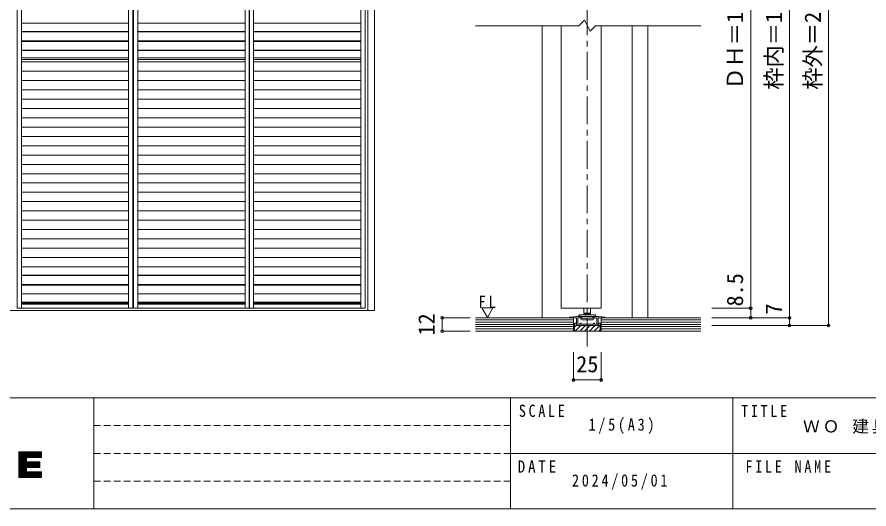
# Model space of a CAD drawing. Units: millimetres on the paper, with parts at other scales. Extents: x -197 to 281, y -138 to 137.
# Drawn here: x -71 to 82.3, y -138 to -49.5 of the extents above; entities that cross this region are included whole.
import ezdxf
from ezdxf.enums import TextEntityAlignment as Align

# ---------------------------------------------------------------- set-up
doc = ezdxf.new("R2010")
doc.units = ezdxf.units.MM
doc.header["$PDMODE"] = 32
doc.header["$PDSIZE"] = 0.5
doc.linetypes.add('CHAIN1', pattern=[8, 5, -1, 1, -1])
doc.linetypes.add('DASHED1', pattern=[1.8, 1.2, -0.6])
for name, color, linetype, lineweight in [('0-0_補助線', 7, 'Continuous', 9), ('0-1_通り芯', 4, 'CHAIN1', 9), ('0-3_仕上げ', 2, 'Continuous', 9), ('0-4_枠', 3, 'Continuous', 9), ('0-6_扉', 2, 'Continuous', 9), ('0-7_金物', 7, 'Continuous', 9), ('0-A_文字', 7, 'Continuous', 9), ('0-B_寸法', 7, 'Continuous', 9), ('0-C_ハッチ', 4, 'DASHED1', 9), ('4-4_枠', 7, 'Continuous', 9), ('F-0_補助線', 7, 'Continuous', 9), ('F-1_枠', 7, 'Continuous', 9)]:
    doc.layers.add(name, color=color, linetype=linetype, lineweight=lineweight)
doc.layers.add('F-A_文字', color=7, linetype='Continuous')
doc.styles.add('ＭＳ ゴシック', font='')
doc.styles.get('ＭＳ ゴシック').set_extended_font_data('MS Gothic')

msp = doc.modelspace()

# ---------------------------------------------------------------- linework, layer by layer
at = {"layer": '0-0_補助線'}
for p, q in [((30.997, -101.9), (30.997, -102.795)), ((32.197, -102.795), (32.197, -101.9)), ((30.097, -103.339), (30.097, -103.199)), ((30.097, -103.339), (30.271, -103.339)), ((30.197, -103.099), (32.197, -103.099)), ((30.271, -103.339), (30.561, -103.385)), ((30.561, -103.385), (30.587, -103.389)), ((30.587, -103.619), (30.587, -103.389)), ((30.587, -103.391), (32.607, -103.391)), ((30.587, -103.659), (32.607, -103.659)), ((30.597, -103.959), (32.597, -103.959)), ((30.997, -102.795), (32.197, -102.795)), ((31.247, -102.839), (30.997, -102.795)), ((31.097, -102.899), (30.997, -102.999)), ((30.997, -103.099), (30.997, -102.999)), ((32.197, -102.999), (30.997, -102.999)), ((31.097, -102.899), (32.097, -102.899)), ((31.247, -102.839), (31.947, -102.839)), ((31.247, -102.839), (31.247, -102.899)), ((31.947, -102.839), (32.197, -102.795)), ((31.947, -102.839), (31.947, -102.899)), ((32.197, -102.999), (32.097, -102.899)), ((32.197, -102.999), (32.197, -103.099)), ((32.197, -103.099), (32.997, -103.099)), ((32.607, -103.389), (32.923, -103.339)), ((32.607, -103.389), (32.607, -103.619)), ((32.923, -103.339), (33.097, -103.339)), ((33.097, -103.199), (33.097, -103.339))]:
    msp.add_line(p, q, dxfattribs=at)
for points in [[(30.437, -103.799), (30.437, -103.659), (30.547, -103.659)], [(30.547, -103.659), (30.587, -103.659), (30.587, -103.619)], [(32.607, -103.619), (32.607, -103.659), (32.647, -103.659)], [(32.647, -103.659), (32.757, -103.659), (32.757, -103.799)]]:
    msp.add_lwpolyline(points, dxfattribs=at)
for centre, radius, start, end in [((30.197, -103.199), 0.1, 90, 180), ((30.597, -103.799), 0.16, 180, 270), ((32.597, -103.799), 0.16, 270, 0), ((32.997, -103.199), 0.1, 0, 90)]:
    msp.add_arc(centre, radius, start, end, dxfattribs=at)
at = {"layer": '0-1_通り芯'}
msp.add_line((31.597, -108.794), (31.597, 17.25), dxfattribs=at)
at = {"layer": '0-3_仕上げ'}
for p, q in [((29.097, -103.6), (11.497, -103.6)), ((29.097, -106), (29.097, -103.6)), ((34.097, -106), (34.097, -103.6)), ((51.997, -103.6), (34.097, -103.6)), ((11.497, -106), (51.997, -106))]:
    msp.add_line(p, q, dxfattribs=at)
at = {"layer": '0-3_仕上げ', "color": 7}
for p, q in [((11.497, -104), (29.097, -104)), ((34.097, -104), (51.997, -104)), ((11.497, -104.4), (29.097, -104.4)), ((11.497, -104.8), (29.097, -104.8)), ((11.497, -105.2), (29.097, -105.2)), ((11.497, -105.6), (29.097, -105.6)), ((34.097, -104.4), (51.997, -104.4)), ((34.097, -104.8), (51.997, -104.8)), ((34.097, -105.2), (51.997, -105.2)), ((34.097, -105.6), (51.997, -105.6))]:
    msp.add_line(p, q, dxfattribs=at)
at = {"layer": '0-4_枠', "color": 4}
for p, q in [((23.497, -103.6), (23.497, -51.077)), ((39.697, -103.6), (39.697, -51.077)), ((42.497, -103.6), (42.497, -51.077))]:
    msp.add_line(p, q, dxfattribs=at)
at = {"layer": '0-6_扉'}
for p, q in [((11.497, -51.077), (30.097, -51.077)), ((33.097, -51.077), (51.997, -51.077))]:
    msp.add_line(p, q, dxfattribs=at)
at = {"layer": '0-6_扉', "color": 6}
for p, q in [((26.897, -101.9), (26.897, -51.077)), ((34.097, -101.9), (34.097, -51.077)), ((26.897, -101.9), (34.097, -101.9))]:
    msp.add_line(p, q, dxfattribs=at)
at = {"layer": '0-6_扉'}
msp.add_lwpolyline([(30.097, -51.077), (31.097, -50.077), (32.097, -52.077), (33.097, -51.077)], dxfattribs=at)
at = {"layer": '0-7_金物'}
for p, q in [((29.657, -103.36), (28.457, -103.48)), ((29.657, -103.6), (28.457, -103.6)), ((30.377, -103.36), (29.657, -103.36)), ((29.657, -104.7), (29.657, -103.6)), ((29.897, -103.7), (29.897, -104.76)), ((29.997, -103.6), (30.377, -103.6)), ((32.817, -103.36), (33.537, -103.36)), ((33.197, -103.6), (32.817, -103.6)), ((33.297, -103.7), (33.297, -104.76)), ((34.737, -103.48), (33.537, -103.36)), ((34.737, -103.6), (33.537, -103.6)), ((33.537, -104.7), (33.537, -103.6)), ((29.897, -104.76), (30.297, -104.76)), ((29.957, -105), (33.237, -105)), ((30.297, -104.6), (30.297, -104.76)), ((30.457, -104.56), (30.337, -104.56)), ((30.497, -104.6), (30.497, -104.76)), ((32.697, -104.6), (32.697, -104.76)), ((32.857, -104.56), (32.737, -104.56)), ((32.897, -104.6), (32.897, -104.76)), ((32.897, -104.76), (33.297, -104.76))]:
    msp.add_line(p, q, dxfattribs=at)
at = {"layer": '0-7_金物', "color": 3}
for p, q in [((29.597, -104.6), (29.297, -104.6)), ((29.597, -104.6), (29.597, -105)), ((29.597, -105), (33.597, -105)), ((33.597, -104.6), (33.891, -104.6)), ((33.597, -104.6), (33.597, -105)), ((33.891, -104.6), (33.891, -106))]:
    msp.add_line(p, q, dxfattribs=at)
msp.add_lwpolyline([(29.297, -104.6), (29.297, -106), (33.891, -106)], dxfattribs=at)
at = {"layer": '0-7_金物'}
msp.add_lwpolyline([(30.497, -104.76), (31.537, -104.76), (31.597, -104.82), (31.657, -104.76), (32.697, -104.76)], dxfattribs=at)
for centre, radius, start, end in [((28.457, -103.54), 0.06, 90, 270), ((29.997, -103.7), 0.1, 90, 180), ((30.377, -103.48), 0.12, 0, 90), ((30.377, -103.48), 0.12, 270, 0), ((32.817, -103.48), 0.12, 90, 180), ((32.817, -103.48), 0.12, 180, 270), ((33.197, -103.7), 0.1, 0, 90), ((34.737, -103.54), 0.06, 270, 90), ((29.957, -104.7), 0.3, 180, 270), ((30.337, -104.6), 0.04, 90, 180), ((30.457, -104.6), 0.04, 0, 90), ((32.737, -104.6), 0.04, 90, 180), ((32.857, -104.6), 0.04, 0, 90), ((33.237, -104.7), 0.3, 270, 0)]:
    msp.add_arc(centre, radius, start, end, dxfattribs=at)
at = {"layer": '0-A_文字'}
msp.add_line((12.61, -101.837), (13.61, -103.569), dxfattribs=at)
msp.add_lwpolyline([(12.61, -101.837), (14.61, -101.837), (13.61, -103.569)], dxfattribs=at)
at = {"layer": '0-B_寸法', "color": 4}
for p, q in [((74.997, -105), (74.997, 5.95)), ((67.997, -1.25), (67.997, -103.6)), ((60.997, -2.75), (60.997, -101.9)), ((60.997, -101.9), (53.997, -101.9)), ((60.997, -103.6), (60.997, -101.9)), ((5.497, -103.6), (5.497, -106)), ((5.497, -103.6), (10.497, -103.6)), ((67.997, -103.6), (53.997, -103.6)), ((60.997, -103.6), (53.997, -103.6)), ((67.997, -103.6), (53.997, -103.6)), ((67.997, -105), (67.997, -103.6)), ((74.997, -105), (53.997, -105)), ((67.997, -105), (53.997, -105)), ((5.497, -106), (10.497, -106)), ((29.097, -114.794), (29.097, -109.794)), ((34.097, -114.794), (34.097, -109.794)), ((29.097, -114.794), (34.097, -114.794))]:
    msp.add_line(p, q, dxfattribs=at)
at = {"layer": '0-B_寸法'}
for p in [(60.997, -101.9), (5.497, -103.6), (60.997, -103.6), (67.997, -103.6), (67.997, -103.6), (5.497, -106), (67.997, -105), (74.997, -105), (29.097, -114.794), (34.097, -114.794)]:
    msp.add_point(p, dxfattribs=at)
at = {"layer": '0-C_ハッチ', "linetype": 'Continuous'}
for p, q in [((29.297, -105.271), (29.597, -104.971)), ((29.416, -106), (30.416, -105)), ((30.265, -106), (31.265, -105)), ((31.113, -106), (32.113, -105)), ((31.962, -106), (32.962, -105)), ((32.811, -106), (33.891, -104.92)), ((33.659, -106), (33.891, -105.768))]:
    msp.add_line(p, q, dxfattribs=at)
at = {"layer": '4-4_枠', "color": 3}
for p, q in [((-6.669, -102.325), (-6.669, -0.875)), ((-7.869, -102.325), (-7.869, -2.375)), ((-177.169, -102.325), (-6.669, -102.325))]:
    msp.add_line(p, q, dxfattribs=at)
at = {"layer": '4-4_枠'}
for p, q in [((-70.994, -101.9), (-70.994, -2.75)), ((-70.244, -2.75), (-70.244, -101.9)), ((-50.944, -2.75), (-50.944, -101.9)), ((-50.194, -2.75), (-50.194, -101.9)), ((-50.044, -2.75), (-50.044, -101.9)), ((-49.294, -2.75), (-49.294, -101.9)), ((-29.994, -2.75), (-29.994, -101.9)), ((-29.244, -101.9), (-29.244, -2.75)), ((-29.194, -101.9), (-29.194, -2.75)), ((-28.444, -2.75), (-28.444, -101.9)), ((-9.144, -2.75), (-9.144, -101.9)), ((-8.394, -2.75), (-8.394, -101.9)), ((-70.244, -50.615), (-50.944, -50.615)), ((-70.244, -52.107), (-50.944, -52.107)), ((-49.294, -50.615), (-29.994, -50.615)), ((-49.294, -52.107), (-29.994, -52.107)), ((-28.444, -50.615), (-9.144, -50.615)), ((-28.444, -52.107), (-9.144, -52.107)), ((-70.244, -52.148), (-50.944, -52.148)), ((-49.294, -52.148), (-29.994, -52.148)), ((-28.444, -52.148), (-9.144, -52.148)), ((-70.244, -53.791), (-50.944, -53.791)), ((-70.244, -53.823), (-50.944, -53.823)), ((-70.244, -53.917), (-50.944, -53.917)), ((-49.294, -53.791), (-29.994, -53.791)), ((-49.294, -53.823), (-29.994, -53.823)), ((-49.294, -53.917), (-29.994, -53.917)), ((-28.444, -53.791), (-9.144, -53.791)), ((-28.444, -53.823), (-9.144, -53.823)), ((-28.444, -53.917), (-9.144, -53.917)), ((-70.244, -55.466), (-50.944, -55.466)), ((-70.244, -55.498), (-50.944, -55.498)), ((-49.294, -55.466), (-29.994, -55.466)), ((-49.294, -55.498), (-29.994, -55.498)), ((-28.444, -55.466), (-9.144, -55.466)), ((-28.444, -55.498), (-9.144, -55.498)), ((-70.244, -56.828), (-50.944, -56.828)), ((-70.244, -57.167), (-50.944, -57.167)), ((-70.244, -57.59), (-50.944, -57.59)), ((-49.294, -56.828), (-29.994, -56.828)), ((-49.294, -57.167), (-29.994, -57.167)), ((-49.294, -57.59), (-29.994, -57.59)), ((-28.444, -56.828), (-9.144, -56.828)), ((-28.444, -57.167), (-9.144, -57.167)), ((-28.444, -57.59), (-9.144, -57.59)), ((-70.244, -59.266), (-50.944, -59.266)), ((-49.294, -59.266), (-29.994, -59.266)), ((-28.444, -59.266), (-9.144, -59.266)), ((-70.244, -60.94), (-50.944, -60.94)), ((-49.294, -60.94), (-29.994, -60.94)), ((-28.444, -60.94), (-9.144, -60.94)), ((-70.244, -62.615), (-50.944, -62.615)), ((-49.294, -62.615), (-29.994, -62.615)), ((-28.444, -62.615), (-9.144, -62.615)), ((-70.244, -64.289), (-50.944, -64.289)), ((-49.294, -64.289), (-29.994, -64.289)), ((-28.444, -64.289), (-9.144, -64.289)), ((-70.244, -65.964), (-50.944, -65.964)), ((-49.294, -65.964), (-29.994, -65.964)), ((-28.444, -65.964), (-9.144, -65.964)), ((-70.244, -67.638), (-50.944, -67.638)), ((-49.294, -67.638), (-29.994, -67.638)), ((-28.444, -67.638), (-9.144, -67.638)), ((-70.244, -69.313), (-50.944, -69.313)), ((-49.294, -69.313), (-29.994, -69.313)), ((-28.444, -69.313), (-9.144, -69.313)), ((-70.244, -70.988), (-50.944, -70.988)), ((-49.294, -70.988), (-29.994, -70.988)), ((-28.444, -70.988), (-9.144, -70.988)), ((-70.244, -72.662), (-50.944, -72.662)), ((-49.294, -72.662), (-29.994, -72.662)), ((-28.444, -72.662), (-9.144, -72.662)), ((-70.244, -74.337), (-50.944, -74.337)), ((-49.294, -74.337), (-29.994, -74.337)), ((-28.444, -74.337), (-9.144, -74.337)), ((-70.244, -76.011), (-50.944, -76.011)), ((-49.294, -76.011), (-29.994, -76.011)), ((-28.444, -76.011), (-9.144, -76.011)), ((-70.244, -77.686), (-50.944, -77.686)), ((-49.294, -77.686), (-29.994, -77.686)), ((-28.444, -77.686), (-9.144, -77.686)), ((-70.244, -79.36), (-50.944, -79.36)), ((-49.294, -79.36), (-29.994, -79.36)), ((-28.444, -79.36), (-9.144, -79.36)), ((-70.244, -81.035), (-50.944, -81.035)), ((-49.294, -81.035), (-29.994, -81.035)), ((-28.444, -81.035), (-9.144, -81.035)), ((-70.244, -82.709), (-50.944, -82.709)), ((-49.294, -82.709), (-29.994, -82.709)), ((-28.444, -82.709), (-9.144, -82.709)), ((-70.244, -84.384), (-50.944, -84.384)), ((-49.294, -84.384), (-29.994, -84.384)), ((-28.444, -84.384), (-9.144, -84.384)), ((-70.244, -86.059), (-50.944, -86.059)), ((-49.294, -86.059), (-29.994, -86.059)), ((-28.444, -86.059), (-9.144, -86.059)), ((-70.244, -87.733), (-50.944, -87.733)), ((-49.294, -87.733), (-29.994, -87.733)), ((-28.444, -87.733), (-9.144, -87.733)), ((-70.244, -89.408), (-50.944, -89.408)), ((-49.294, -89.408), (-29.994, -89.408)), ((-28.444, -89.408), (-9.144, -89.408)), ((-70.244, -91.082), (-50.944, -91.082)), ((-49.294, -91.082), (-29.994, -91.082)), ((-28.444, -91.082), (-9.144, -91.082)), ((-70.244, -92.757), (-50.944, -92.757)), ((-49.294, -92.757), (-29.994, -92.757)), ((-28.444, -92.757), (-9.144, -92.757)), ((-70.244, -94.431), (-50.944, -94.431)), ((-49.294, -94.431), (-29.994, -94.431)), ((-28.444, -94.431), (-9.144, -94.431)), ((-70.244, -95.944), (-50.944, -95.944)), ((-70.244, -95.976), (-50.944, -95.976)), ((-49.294, -95.944), (-29.994, -95.944)), ((-49.294, -95.976), (-29.994, -95.976)), ((-28.444, -95.944), (-9.144, -95.944)), ((-28.444, -95.976), (-9.144, -95.976)), ((-70.244, -97.619), (-50.944, -97.619)), ((-70.244, -97.651), (-50.944, -97.651)), ((-70.244, -97.744), (-50.944, -97.744)), ((-49.294, -97.619), (-29.994, -97.619)), ((-49.294, -97.651), (-29.994, -97.651)), ((-49.294, -97.744), (-29.994, -97.744)), ((-28.444, -97.619), (-9.144, -97.619)), ((-28.444, -97.651), (-9.144, -97.651)), ((-28.444, -97.744), (-9.144, -97.744)), ((-70.244, -99.293), (-50.944, -99.293)), ((-70.244, -99.326), (-50.944, -99.326)), ((-49.294, -99.293), (-29.994, -99.293)), ((-49.294, -99.326), (-29.994, -99.326)), ((-28.444, -99.293), (-9.144, -99.293)), ((-28.444, -99.326), (-9.144, -99.326)), ((-70.244, -100.799), (-50.944, -100.799)), ((-70.244, -101), (-50.944, -101)), ((-70.244, -101.15), (-50.944, -101.15)), ((-49.294, -100.799), (-29.994, -100.799)), ((-49.294, -101), (-29.994, -101)), ((-49.294, -101.15), (-29.994, -101.15)), ((-28.444, -100.799), (-9.144, -100.799)), ((-28.444, -101), (-9.144, -101)), ((-28.444, -101.15), (-9.144, -101.15)), ((-70.994, -101.9), (-50.194, -101.9)), ((-50.044, -101.9), (-29.244, -101.9)), ((-29.194, -101.9), (-8.394, -101.9))]:
    msp.add_line(p, q, dxfattribs=at)
at = {"layer": 'F-0_補助線', "color": 3, "lineweight": 18}
msp.add_line((-197.2, -118), (197.8, -118), dxfattribs=at)
at = {"layer": 'F-0_補助線', "color": 2, "linetype": 'DASHED1', "lineweight": 18}
for p, q in [((17.8, -123), (-57.2, -123)), ((17.8, -128), (-57.2, -128)), ((17.8, -133), (-57.2, -133))]:
    msp.add_line(p, q, dxfattribs=at)
at = {"layer": 'F-0_補助線'}
for p, q in [((-70.68, -127.729), (-70.68, -132.346)), ((-70.58, -127.729), (-70.58, -132.346)), ((-70.481, -127.729), (-70.481, -132.346)), ((-70.381, -127.729), (-70.381, -132.346)), ((-70.281, -127.729), (-70.281, -132.346)), ((-70.181, -127.729), (-70.181, -132.346)), ((-70.082, -127.729), (-70.082, -132.346)), ((-69.982, -127.729), (-69.982, -132.346)), ((-69.882, -127.729), (-69.882, -132.346)), ((-69.782, -127.729), (-69.782, -132.346)), ((-69.683, -127.729), (-69.683, -132.346)), ((-69.583, -127.729), (-69.583, -132.346)), ((-69.483, -127.729), (-69.483, -132.346)), ((-69.383, -127.729), (-69.383, -132.346)), ((-69.284, -127.729), (-69.284, -128.744)), ((-69.184, -127.729), (-69.184, -128.744)), ((-69.084, -127.729), (-69.084, -128.744)), ((-68.984, -127.729), (-68.984, -128.744)), ((-68.885, -127.729), (-68.885, -128.744)), ((-68.785, -127.729), (-68.785, -128.744)), ((-68.685, -127.729), (-68.685, -128.744)), ((-68.586, -127.729), (-68.586, -128.744)), ((-68.486, -127.729), (-68.486, -128.744)), ((-68.386, -127.729), (-68.386, -128.744)), ((-68.286, -127.729), (-68.286, -128.744)), ((-68.187, -127.729), (-68.187, -128.744)), ((-68.087, -127.729), (-68.087, -128.744)), ((-67.987, -127.729), (-67.987, -128.744)), ((-67.887, -127.729), (-67.887, -128.744)), ((-67.788, -127.729), (-67.788, -128.744)), ((-67.688, -127.729), (-67.688, -128.744)), ((-67.588, -127.729), (-67.588, -128.744)), ((-67.488, -127.729), (-67.488, -128.744)), ((-67.389, -127.729), (-67.389, -128.744)), ((-67.289, -127.729), (-67.289, -128.744)), ((-67.189, -127.729), (-67.189, -128.744)), ((-67.09, -127.729), (-67.09, -128.744)), ((-66.99, -127.729), (-66.99, -128.744)), ((-66.89, -127.729), (-66.89, -128.744)), ((-66.79, -127.729), (-66.79, -128.744)), ((-66.691, -127.729), (-66.691, -128.744)), ((-69.284, -129.533), (-69.284, -130.548)), ((-69.184, -129.533), (-69.184, -130.548)), ((-69.084, -129.533), (-69.084, -130.548)), ((-68.984, -129.533), (-68.984, -130.548)), ((-68.885, -129.533), (-68.885, -130.548)), ((-68.785, -129.533), (-68.785, -130.548)), ((-68.685, -129.533), (-68.685, -130.548)), ((-68.586, -129.533), (-68.586, -130.548)), ((-68.486, -129.533), (-68.486, -130.548)), ((-68.386, -129.533), (-68.386, -130.548)), ((-68.286, -129.533), (-68.286, -130.548)), ((-68.187, -129.533), (-68.187, -130.548)), ((-68.087, -129.533), (-68.087, -130.548)), ((-67.987, -129.533), (-67.987, -130.548)), ((-67.887, -129.533), (-67.887, -130.548)), ((-67.788, -129.533), (-67.788, -130.548)), ((-67.688, -129.533), (-67.688, -130.548)), ((-67.588, -129.533), (-67.588, -130.548)), ((-67.488, -129.533), (-67.488, -130.548)), ((-67.389, -129.533), (-67.389, -130.548)), ((-67.289, -129.533), (-67.289, -130.548)), ((-67.189, -129.533), (-67.189, -130.548)), ((-67.09, -129.533), (-67.09, -130.548)), ((-66.99, -129.533), (-66.99, -130.548)), ((-69.284, -131.329), (-69.284, -132.346)), ((-69.184, -131.329), (-69.184, -132.346)), ((-69.084, -131.329), (-69.084, -132.346)), ((-68.984, -131.329), (-68.984, -132.346)), ((-68.885, -131.329), (-68.885, -132.346)), ((-68.785, -131.329), (-68.785, -132.346)), ((-68.685, -131.329), (-68.685, -132.346)), ((-68.586, -131.329), (-68.586, -132.346)), ((-68.486, -131.329), (-68.486, -132.346)), ((-68.386, -131.329), (-68.386, -132.346)), ((-68.286, -131.329), (-68.286, -132.346)), ((-68.187, -131.329), (-68.187, -132.346)), ((-68.087, -131.329), (-68.087, -132.346)), ((-67.987, -131.329), (-67.987, -132.346)), ((-67.887, -131.329), (-67.887, -132.346)), ((-67.788, -131.329), (-67.788, -132.346)), ((-67.688, -131.329), (-67.688, -132.346)), ((-67.588, -131.329), (-67.588, -132.346)), ((-67.488, -131.329), (-67.488, -132.346)), ((-67.389, -131.329), (-67.389, -132.346)), ((-67.289, -131.329), (-67.289, -132.346)), ((-67.189, -131.329), (-67.189, -132.346)), ((-67.09, -131.329), (-67.09, -132.346)), ((-66.99, -131.329), (-66.99, -132.346)), ((-66.89, -131.329), (-66.89, -132.346)), ((-66.79, -131.329), (-66.79, -132.346)), ((-66.691, -131.329), (-66.691, -132.346))]:
    msp.add_line(p, q, dxfattribs=at)
at = {"layer": 'F-0_補助線', "color": 3, "lineweight": 18}
msp.add_lwpolyline([(-197.2, 137), (197.8, 137), (197.8, -138), (-197.2, -138)], close=True, dxfattribs=at)
at = {"layer": 'F-0_補助線', "color": 2, "lineweight": 18}
for points in [[(-112.2, -118), (-57.2, -118), (-57.2, -138), (-112.2, -138)], [(17.8, -118), (57.8, -118), (57.8, -128), (17.8, -128)], [(57.8, -118), (177.8, -118), (177.8, -128), (57.8, -128)], [(17.8, -128), (57.8, -128), (57.8, -138), (17.8, -138)]]:
    msp.add_lwpolyline(points, close=True, dxfattribs=at)
at = {"layer": 'F-1_枠'}
msp.add_lwpolyline([(-66.639, -128.744), (-66.639, -127.729), (-70.68, -127.729), (-70.68, -132.346), (-66.639, -132.346), (-66.639, -131.329), (-69.333, -131.329), (-69.333, -130.548), (-66.928, -130.548), (-66.928, -129.533), (-69.333, -129.533), (-69.333, -128.744)], close=True, dxfattribs=at)

# ---------------------------------------------------------------- texts
at = {"layer": '0-A_文字', "insert": (11.985, -101.837), "char_height": 2.199, "attachment_point": 7, "style": 'ＭＳ ゴシック'}
msp.add_mtext('\\T1.36;\\W0.9;FL', dxfattribs=at)
at = {"layer": '0-B_寸法', "style": 'ＭＳ ゴシック'}
for s, p in [('ＤＨ＝1,983', (60.497, -62.577)), ('枠内＝1,999', (67.497, -62.577)), ('枠外＝2,042', (74.497, -62.577)), ('8.5', (60.497, -101.574)), ('7', (67.497, -103.028)), ('12', (4.997, -106.8))]:
    msp.add_text(s, height=2.933, rotation=90, dxfattribs=at).set_placement(p, align=Align.BOTTOM_LEFT)
msp.add_text('25', height=2.933, dxfattribs=at).set_placement((29.597, -114.294), align=Align.BOTTOM_LEFT)
at = {"layer": 'F-A_文字', "char_height": 2.199, "attachment_point": 7, "style": 'ＭＳ ゴシック'}
for s, insert in [('\\T1.38;\\W0.85;SCALE', (19.269, -121.478)), ('\\T1.38;\\W0.85;TITLE', (59.269, -121.478)), ('\\T1.39;\\W0.85;1/5(A3)', (31.812, -124.5)), ('\\T1.18;ＷＯ\\~建具\\~Ｈ２０ルーバークローゼット\\~固定枠\\~間口１２尺', (70.412, -124.5)), ('\\T1.38;\\W0.9;DATE', (19.075, -131.478)), ('\\T1.39;\\W0.85;FILE\\~NAME', (60.044, -131.478)), ('\\T1.39;\\W0.85;2024/05/01', (28.839, -134.5))]:
    msp.add_mtext(s, dxfattribs=dict(at, insert=insert))

doc.saveas('drawing.dxf')
